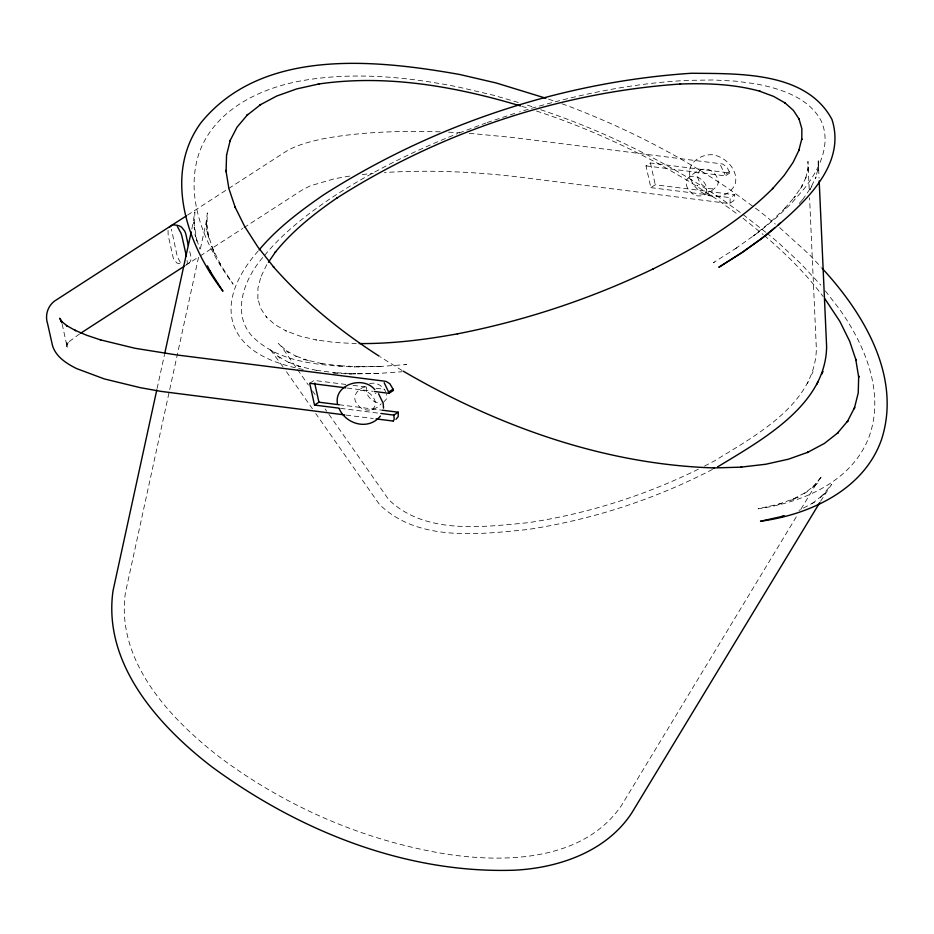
<?xml version="1.0" encoding="UTF-8"?>
<svg xmlns="http://www.w3.org/2000/svg" width="934" height="934" viewBox="0 0 934 934"><rect width="100%" height="100%" fill="white"/><g stroke="black" fill="none" stroke-linecap="round" stroke-linejoin="round"><path stroke-width="0.7" stroke-dasharray="4.67 3.5" d="M168.038 230.418L168.178 235.286L173.047 257.06A11.348 11.033 -5.1 0 0 174.039 259.769L177.005 263.084L181.955 264.217M366.63 386.991C364.529 394.51 371.604 401.807 378.725 402.939M157.099 388.532L164.547 354.36M191.855 229.052L194.867 211.936L194.354 229.449L193.817 222.374L196.887 241.182L195.019 234.504L199.946 249.18M198.533 257.282L125.319 593.265C116.19 660.385 168.365 716.903 217.108 755.197L218.918 756.598C285.57 806.719 364.482 840.939 446.884 854.155L449.172 854.505C508.341 863.016 584.135 860.074 621.425 805.563L797.204 515.346M200.401 248.736L206.297 221.697L207.325 212.894L206.834 229.799L206.134 220.833L209.123 239.046L206.741 230.593L214.622 254.036L211.528 246.191L221.58 266.54L219.548 263.084L233.091 284.146L231.247 281.694C205.025 245.058 183.776 197.413 199.409 152.195C215.357 108.799 262.08 87.084 304.951 80.219L307.578 79.775C357.594 72.081 408.578 77.137 457.929 86.932L493.117 95.151L519.222 102.74M704.481 466.078L714.417 460.952C755.337 435.594 815.055 404.188 816.363 348.942L809.58 197.763M266.774 264.661L260.773 277.083L260.971 276.382L257.936 288.104L257.866 299.02L257.749 298.355L260.656 308.337L266.529 317.28L266.097 316.731L274.853 324.553L286.399 331.138L285.722 330.788L299.966 336.1L316.719 340.046L315.914 339.929L335.061 342.486L356.321 343.607M807.28 383.722L808.365 381.516M811.985 373.997L813.094 371.709M800.975 509.112L816.818 482.96L822.083 475.966L811.471 488.54L818.079 482.691L804.104 493.666L807.723 491.342L790.549 500.496L798.115 497.215L777.66 504.5L781.466 503.554L758.034 508.785C801.897 502.644 850.699 482.388 868.422 438.49C885.607 394.031 865.293 345.335 839.269 308.862L825.247 290.778M820.531 501.301L831.575 484.407L820.589 497.437L825.808 492.813L811.377 504.15L814.238 502.317L799.06 510.408M802.633 199.701L811.868 186.216L809.883 189.672L816.047 176.9L815.429 178.698L818.546 166.684L818.137 170.28L818.207 159.154L819.048 178.055M730.026 203.437L730.201 197.646L734.684 194.751L733.926 200.53L729.454 203.589L519.584 177.121C474.764 171.704 429.453 169.708 384.376 172.521M262.758 257.539C245.082 277.865 231.212 311.793 251.316 335.259C277.001 362.345 317.793 365.112 352.783 366.91L354.932 366.875M258.193 250.977C240.458 271.117 223.775 299.697 234.364 327.075C245.887 354.219 277.235 364.307 303.97 369.631M264.649 255.356C282.535 233.465 305.091 216.023 328.231 200.039L329.48 199.187C369.607 172.521 413.108 151.308 457.8 133.48M799.247 203.484L803.941 198.101M755.186 234.539L753.399 235.963L770.69 221.848L785.401 207.85L783.556 209.671L795.418 196.07L793.76 198.09L802.715 185.014L800.204 189.392L806.17 177.04L805.388 179.316L808.4 167.711L807.887 172.148L807.945 161.419L809.311 191.949M364.961 386.793C357.313 388.964 351.044 397.37 357.407 404.27C363.198 412.91 374.989 411.264 381.212 403.733M372.071 409.641C381.691 402.215 367.727 386.863 358.096 391.229M383.489 402.25L386.396 399.098L386.653 394.323M689.467 177.005C683.548 180.437 686.537 188.796 690.845 192.311C698.258 200.133 708.462 193.852 714.872 188.038C720.791 184.605 717.802 176.257 713.494 172.743C706.081 164.909 695.877 171.191 689.467 177.005C699.099 172.65 713.062 188.003 703.442 195.428M700.897 169.626C691.277 177.051 705.24 192.392 714.872 188.038M735.315 248.748L758.525 232.239L776.317 217.715L791.472 203.308L803.812 189.17C818.604 170.607 831.879 144.805 821.219 121.035C808.716 97.264 780.345 88.625 755.851 83.838L735.712 81.153L713.342 79.974L687.424 80.382C630.368 83.289 574.118 95.256 519.573 111.882M309.703 383.29L314.069 380.43L345.813 384.434M187.5 215.135L285.909 151.506C296.487 145.167 308.512 142.073 320.42 139.353L320.911 139.236C360.15 131.624 400.336 130.737 440.183 131.834M79.565 333.928L68.042 342.474L68.742 341.622L66.256 346.456L66.874 342.743L67.306 347.728L62.169 324.11M185.434 265.49L198.965 256.733M200.18 255.951L242.77 228.421M243.996 227.627L301.986 190.104L310.275 185.843L334.267 178.791L349.993 176.024M469.347 133.317L512.684 137.473L722.566 163.987L727.061 167.198L729.816 172.977L650.461 163.006L645.989 165.867L650.846 187.641L655.271 184.78L734.684 194.751M729.816 172.977L725.333 175.872L725.018 174.6L729.477 171.716M736.786 247.825L713.249 262.758L714.522 261.964M188.516 263.47C193.291 260.481 189.882 253.558 189.275 249.541M698.352 469.218C645.406 495.242 588.513 513.443 530.162 522.386L528.539 522.643C482.633 527.045 425.063 534.96 388.672 499.597L327.612 412.466M712.525 469.393C655.329 499.06 593.23 519.386 529.555 529.216L527.465 529.555C478.71 534.376 417.685 542.07 379.332 504.278L315.75 413.552M459.131 132.978L485.762 123.055M487.093 122.552L516.852 112.675M369.525 383.839C375.912 381.329 382.87 386.081 385.73 391.72M362.264 174.506L373.273 173.397M404.947 364.715L406.512 364.564L379.087 366.548L352.783 366.91M333.24 373.098L349.047 373.939L376.706 373.565L401.924 371.744M186.228 264.766L187.314 263.481L186.975 258.823M380.885 366.385L356.963 366.712L359.321 366.758L337.571 365.603L340.011 365.906L320.631 363.314L323.082 363.886L303.608 359.31L308.582 360.746L294.362 355.445L296.592 356.543L285.103 349.981L288.863 352.865L278.472 343.595L281.613 346.818L296.662 368.311M378.445 373.402L353.939 373.74L355.796 373.775L333.473 372.596L335.399 372.829L315.458 370.168L317.397 370.611L297.958 366.046L301.88 367.179L287.193 361.703L288.956 362.567L277.071 355.784L280.048 358.072L269.704 348.849L283.119 366.98M377.161 366.572L379.087 366.548M349.047 373.939L351.99 373.904M374.079 373.6L376.706 373.565M448.612 132.173L459.68 132.745M645.989 165.867L725.333 175.872M650.846 187.641L730.201 197.646M353.029 385.345L366.011 386.98M376.11 388.252L384.761 389.35M347.214 388.03L373.121 391.323M339.135 404.749L382.415 410.213M340.513 408.345L379.426 413.283M346.082 415.081L373.238 418.525M521.791 106.324L528.434 108.251M548.562 99.156L555.286 101.479M562.011 103.802L566.051 105.203C623.643 126.942 678.878 154.962 729.816 189.567L760.101 211.574L775.29 224.032M527.465 105.145L534.096 107.433M540.728 109.722C605.349 131.425 666.923 162.049 723.383 200.215L741.876 213.653M536.49 111.029C579.15 124.981 620.304 143.252 659.824 164.466L689.911 181.885L718.608 200.483L738.374 214.867M401.982 370.436L380.313 356.905M743.044 214.505L765.635 232.169M743.032 218.252L763.183 234.562M779.633 227.592L809.533 254.737L821.219 267.322M766.744 233.08L777.847 242.186L800.742 263.551L820.788 285.115M764.292 235.473C785.914 253.709 806.1 273.849 823.099 296.51M720.581 165.271L725.018 174.6M180.379 262.442L177.682 257.422A11.348 5.02 70.6 0 1 176.865 254.585L171.447 229.262M297.502 369.502L308.372 385.018M312.551 390.984L315.062 394.568M325.102 408.894L326.772 411.275M286.469 371.755L312.4 408.765M375.912 393.483L375.164 393.483M650.461 163.006L655.271 184.78M689.42 171.097C689.199 194.47 723.36 207.558 735.058 184.453C739.039 170.432 725.846 156.784 712.514 154.74C702.742 154.04 690.588 160.66 689.42 171.097M696.962 185.376L697.733 185.948L697.009 185.294"/><path stroke-width="1.4" d="M226.565 154.659L226.075 171.751L225.923 170.373L228.9 188.598L235.333 207.745L234.819 206.542L244.65 226.437L257.761 246.821L274.012 267.451L273.3 266.669C303.935 301.484 340.163 331.103 379.122 356.134M383.547 408.158L383.115 403.173L378.585 393.763M156.784 389.957L113.037 590.743C102.647 663.549 158.278 725.648 211.808 766.767C298.483 830.583 405.344 873.792 514.214 870.208C558.649 868.025 606.575 851.645 631.874 812.767L819.772 502.55M164.851 352.935L191.225 231.901M226.647 154.729L230.278 140.252L229.647 141.501L237.038 127.176L247.755 114.462L246.821 115.454L260.784 104.491L259.629 105.145L276.709 96.039L296.697 88.917L319.358 83.873L318.237 84.072C386.151 74.09 455.278 86.383 520.401 105.916M717.569 466.813L719.32 465.868C762.553 439.482 825.749 404.831 826.625 346.724L819.188 180.963M816.701 384.539L818.091 381.691M821.593 374.406L823.029 371.452M268.397 262.302L275.67 251.69L275.191 252.32C292.622 230.698 314.595 213.361 337.372 197.716L336.847 198.09C439.494 132.628 559.069 92.396 680.606 83.99L679.94 84.025C706.851 83.126 734.136 84.037 760.206 91.334L759.435 91.123L773.667 96.424L785.225 103.02L784.63 102.577L793.386 110.387L799.259 119.33L798.944 118.723L801.862 128.717L801.792 139.621L801.804 138.933L798.757 150.666L799.095 149.954L793.083 162.399L784.186 175.382L772.5 188.773L773.048 188.201C738.759 222.631 696.262 247.44 653.053 268.957L653.391 268.794C591.14 298.682 525.106 320.677 457.321 333.87L457.718 333.788C425.227 339.707 392.292 343.84 359.216 343.572M169.194 227.476L171.261 225.666M171.938 225.351L172.592 224.802M259.092 249.938C276.849 228.69 299.149 211.843 321.763 196.117L323.876 194.669C432.979 125.098 560.085 82.332 689.257 73.401L691.919 73.261C738.666 73.809 806.135 71.241 831.949 119.435C847.675 168.167 798.173 208.329 765.635 235.672L742.822 252.052L718.806 267.287L741.398 252.939L761.747 238.392L760.334 239.513L774.753 227.744M380.383 416.062C368.697 430.667 346.082 424.48 339.159 408.637M778.08 225.024L780.1 223.109M186.286 215.917L56.822 299.604C48.37 304.274 44.54 314.489 47.576 323.584L52.444 345.358C55.736 356.765 66.676 363.688 76.693 368.615L104.234 378.9L140.369 387.692L161.103 391.393L344.646 414.894M80.779 333.134L184.22 266.272M345.767 387.844L309.703 383.29L314.513 405.064L318.938 402.204L339.135 404.749M393.086 389.186L393.424 390.435L388.941 393.331L388.626 392.058L393.086 389.186L389.863 383.746L386.174 381.446M380.862 413.458L393.809 415.105L398.293 412.209L398.188 416.622L396.004 419.331M393.366 421.036L394.23 419.179L393.809 415.105M781.501 516.63L783.509 516.14M784.513 515.883L760.51 521.242C809.988 514.622 864.289 489.556 881.649 439.155C901.73 376.425 863.506 313.065 822.189 268.373M740.697 467.163L765.822 464.233L788.506 459.178L808.517 452.044L807.338 452.523L824.395 443.428L838.37 432.454L837.319 433.329L848.049 420.615L847.278 421.771L854.657 407.446L854.26 408.788L858.218 393.004L858.708 375.912L858.696 377.301L855.719 359.088L856.093 360.384L849.66 341.214L839.829 321.343L824.815 298.693M713.424 467.946L741.748 467.14M714.37 467.922C604.368 464.583 497.612 426.161 403.196 371.148M173 224.79L177.74 225.386M385.228 381.247L176.514 354.92L135.15 348.312L100.253 339.824L100.837 339.988L86.629 335.236L74.848 330.239L75.561 330.613L66.466 325.476L67.201 326.024L60.932 320.829L62.391 322.37M382.415 410.213L398.293 412.209M314.513 405.064L339.077 408.158M374.557 391.498L388.941 393.331M376.075 418.887L393.074 421.047M545.865 98.233L496.211 82.986L459.586 74.463C375.094 59.519 262.104 47.634 201.032 122.658C163.485 173.736 186.415 242.875 221.16 288.839L222.934 291.198L209.064 269.634L210.675 272.354L207.441 265.828M178.686 225.573L181.5 227.09L184.582 230.92A15.329 14.897 -5.1 0 1 185.936 234.574L188.364 245.455M374.779 389.63C363.233 375.316 333.987 384.411 337.443 403.71M177.355 226.437L181.009 233.22A15.329 6.783 70.6 0 1 182.107 237.049L186.368 256.091M384.189 382.718L388.626 392.058M62.403 322.3L59.718 318.202L61.842 322.849M314.688 383.15L318.938 402.204"/></g></svg>
